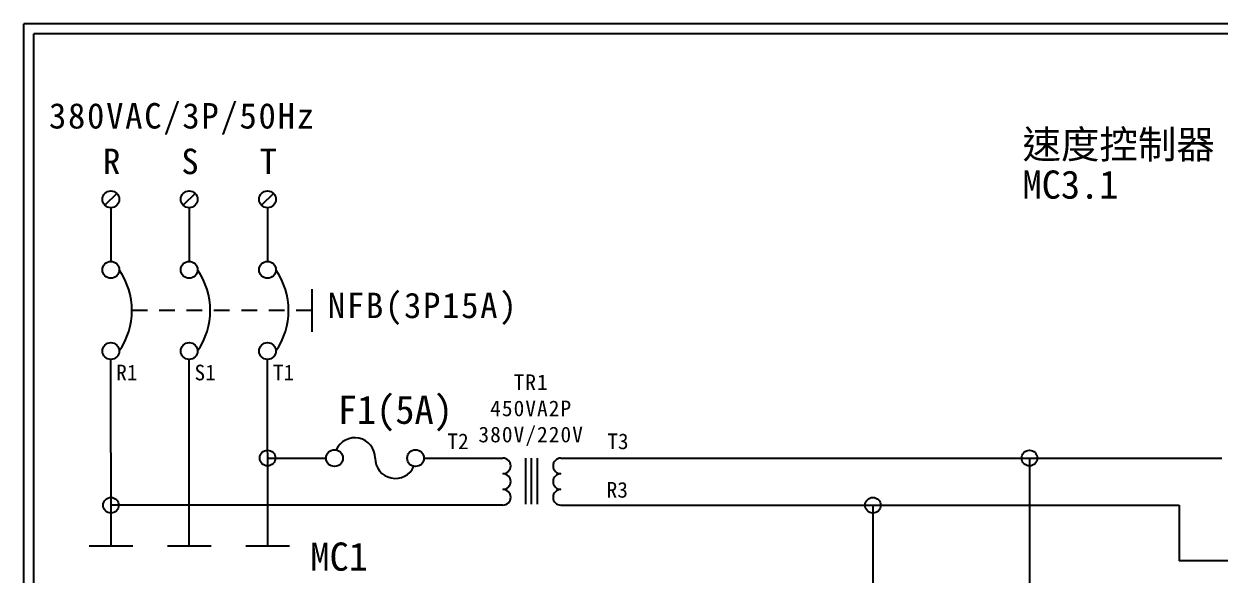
# Model space of a CAD drawing. Extents: x 10 to 297, y 3 to 207.
# Drawn here: x 10 to 162.6, y 136.8 to 207 of the extents above; entities that cross this region are included whole.
import ezdxf

# ---------------------------------------------------------------- set-up
doc = ezdxf.new("R2010")
doc.units = 0
doc.linetypes.add('HIDDEN9', pattern=[3.5, 2, -1.5])
doc.layers.get('0').update_dxf_attribs({"linetype": 'CONTINUOUS'})
doc.layers.add('圖框層', color=7, linetype='CONTINUOUS')
doc.layers.add('標尺寸層', color=3, linetype='CONTINUOUS')
doc.styles.add('STSL', font='KAIU.TTF')
doc.styles.add('標楷體', font='KAIU.TTF')

# ---------------------------------------------------------------- blocks, each defined once
blk = doc.blocks.new('FUSE')
at = {"color": 7}
for p, q in [((0, 0), (2.14, 0)), ((14.64, 0), (16.78, 0))]:
    blk.add_line(p, q, dxfattribs=at)
for centre in [(3.21, 0), (13.56, 0)]:
    blk.add_circle(centre, 1.07)
for centre, start, end in [((5.8, 0), 0, 156.116), ((10.98, 0), 180, 336.116)]:
    blk.add_arc(centre, 2.59, start, end, dxfattribs=at)

msp = doc.modelspace()

# ---------------------------------------------------------------- linework, layer by layer
for p, q in [((21.85, 185.35), (20.34, 183.83)), ((31.85, 185.35), (30.34, 183.83)), ((41.85, 185.35), (40.34, 183.83)), ((138.37, 151.57), (138.38, 124.67)), ((118.38, 145.57), (118.39, 124.67))]:
    msp.add_line(p, q)
at = {"color": 7, "linetype": 'HIDDEN9'}
msp.add_line((46.76, 170.41), (23.79, 170.41), dxfattribs=at)
for centre in [(21.1, 184.59), (31.1, 184.59), (41.1, 184.59), (21.1, 175.59), (31.1, 175.59), (41.1, 175.59), (21.1, 165.23), (31.1, 165.23), (41.1, 165.23)]:
    msp.add_circle(centre, 1.07)
at = {"color": 7}
for centre in [(14.74, 170.41), (24.74, 170.41), (34.74, 170.41)]:
    msp.add_arc(centre, 9.05, 325.1286, 34.8714, dxfattribs=at)
at = {"layer": '圖框層', "color": 7}
for p, q in [((297, 206.97), (10, 206.97)), ((10, 3), (10, 206.97)), ((295.75, 205.72), (11.25, 205.72)), ((11.25, 4.25), (11.25, 205.72))]:
    msp.add_line(p, q, dxfattribs=at)
at = {"layer": '標尺寸層', "color": 7}
for p, q in [((21.1, 183.52), (21.1, 176.66)), ((31.1, 183.52), (31.1, 176.66)), ((41.1, 183.52), (41.1, 176.66)), ((46.76, 173.14), (46.76, 167.68)), ((21.1, 164.16), (21.1, 164.1)), ((21.14, 140.37), (21.1, 164.16)), ((31.1, 164.16), (31.1, 164.1)), ((31.11, 140.37), (31.1, 164.13)), ((41.1, 164.16), (41.1, 164.1)), ((41.14, 140.37), (41.1, 164.1)), ((41.1, 151.58), (46.44, 151.57)), ((63.22, 151.57), (71.14, 151.57)), ((74.04, 151.57), (74.04, 145.69)), ((74.76, 151.57), (74.76, 145.69)), ((75.53, 151.57), (75.53, 145.69)), ((78.55, 151.57), (162.91, 151.57)), ((71.14, 145.57), (21.11, 145.55)), ((78.55, 145.57), (157.46, 145.57)), ((157.46, 145.57), (157.46, 138.46)), ((28.33, 140.37), (33.89, 140.37)), ((18.35, 140.37), (23.92, 140.37)), ((38.35, 140.37), (43.92, 140.37)), ((260.4, 138.46), (157.46, 138.46))]:
    msp.add_line(p, q, dxfattribs=at)
for centre in [(41.1, 151.58), (138.37, 151.57), (21.11, 145.55), (118.38, 145.55)]:
    msp.add_circle(centre, 1, dxfattribs=at)
for centre, start, end in [((71.14, 150.57), 270, 90), ((78.55, 150.57), 90, 270), ((71.14, 148.57), 270, 90), ((78.55, 148.57), 90, 270), ((71.14, 146.57), 270, 90), ((78.55, 146.57), 90, 270)]:
    msp.add_arc(centre, 1, start, end, dxfattribs=at)

# ---------------------------------------------------------------- block references
at = {"color": 7}
msp.add_blockref('FUSE', (46.44, 151.57), dxfattribs=at)

# ---------------------------------------------------------------- texts
at = {"color": 0, "style": '標楷體'}
for s, insert, char_height, width, attachment_point in [('\\pt6.5;{\\T1.1;380VAC/3P/50Hz}', (13.2, 196.87), 3.25, 35.213, 1), ('\\pt6.5;{\\T1.1;R}', (20.1, 191.05), 3.25, 2, 1), ('\\pt6.5;{\\T1.1;S}', (30.1, 191.05), 3.25, 2, 1), ('\\pt6.5;{\\T1.1;T}', (40.1, 191.05), 3.25, 2, 1), ('\\pt6.5;{\\T1.1;NFB(3P15A)}', (60.96, 172.68), 3.25, 24.6072, 2), ('\\pt6.5;{\\T1.1;TR1\\P450VA2P\\P380V/220V}', (74.76, 162.25), 2, 17.6312, 2)]:
    msp.add_mtext(s, dxfattribs=dict(at, insert=insert, char_height=char_height, width=width, attachment_point=attachment_point))
at = {"layer": '圖框層', "color": 4, "style": 'STSL'}
for s, height, p in [('速度控制器', 3.6, (137.48, 189.8)), ('MC3.1', 3.6, (137.48, 184.67)), ('R1', 2, (21.78, 161.49)), ('S1', 2, (31.78, 161.49)), ('T1', 2, (41.78, 161.49)), ('F1(5A)', 3.6, (50.07, 155.94)), ('T2', 2, (64.06, 152.71)), ('T3', 2, (84.47, 152.71)), ('R3', 2, (84.39, 146.52)), ('MC1', 3.6, (46.57, 137.2))]:
    msp.add_text(s, height=height, dxfattribs=at).set_placement(p)

doc.saveas('drawing.dxf')
